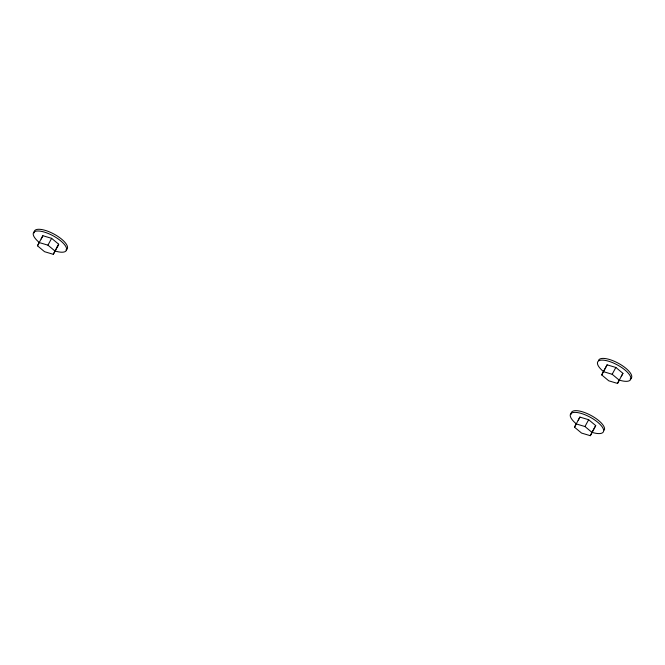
<?xml version="1.0" encoding="UTF-8"?>
<svg xmlns="http://www.w3.org/2000/svg" width="665" height="665" viewBox="0 0 665 665"><rect width="100%" height="100%" fill="white"/><g stroke="black" fill="none" stroke-linecap="round" stroke-linejoin="round"><path stroke-width="1" d="M37.481 245.809L39.177 242.55L47.938 245.161L55.004 251.046L53.3 254.313L44.538 251.694L37.481 245.809L42.868 235.718L51.629 238.336L58.686 244.221L56.991 247.488M41.164 238.984L42.868 235.718M574.502 427.188L576.206 423.921L584.967 426.539L592.025 432.425L590.321 435.691L581.559 433.073L574.502 427.188L579.888 417.096L588.65 419.715L595.707 425.6L590.321 435.691M622.914 373.339L617.527 383.431L608.766 380.812L601.709 374.927L607.095 364.836L615.856 367.454L622.914 373.339L621.218 376.606M578.184 420.363L579.888 417.096M607.095 364.836L601.709 374.927M617.527 383.431L619.231 380.164L612.174 374.279L603.413 371.66M47.938 245.161L51.629 238.336M55.004 251.046L58.686 244.221M53.3 254.313L57.905 245.784M612.174 374.279L615.856 367.454M584.967 426.539L588.65 419.715M592.025 432.425L595.707 425.6M598.633 360.181A18.67 6.625 28.4 0 1 620.254 364.337A18.67 6.625 28.4 0 1 630.162 379.067M571.193 414.262A18.67 6.625 28.4 0 1 588.758 414.295A18.67 6.625 28.4 0 1 604.31 430.114M603.28 371.394A18.67 6.625 28.4 0 1 603.521 360.172A18.67 6.625 28.4 0 1 628.716 373.705A18.67 6.625 28.4 0 1 619.722 380.23M576.073 423.655A18.67 6.625 28.4 0 1 576.314 412.433A18.67 6.625 28.4 0 1 601.509 425.974A18.67 6.625 28.4 0 1 592.515 432.491M34.173 232.883A18.67 6.625 28.4 0 1 53.907 234.022A18.67 6.625 28.4 0 1 65.935 249.957M39.052 242.276A18.67 6.625 28.4 0 1 39.293 231.054A18.67 6.625 28.4 0 1 64.488 244.595A18.67 6.625 28.4 0 1 55.494 251.112"/></g></svg>
